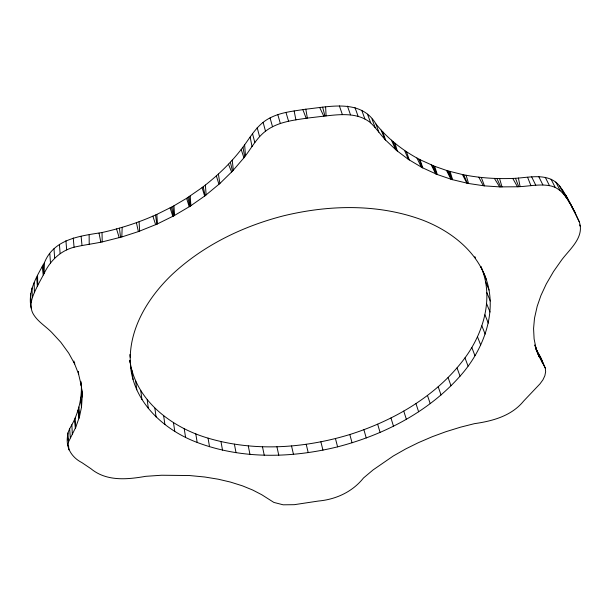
<?xml version="1.0" encoding="UTF-8"?>
<svg xmlns="http://www.w3.org/2000/svg" width="611" height="611" viewBox="0 0 611 611"><rect width="100%" height="100%" fill="white"/><g stroke="black" fill="none" stroke-linecap="round" stroke-linejoin="round"><path stroke-width="0.92" d="M129.906 360.559C135.375 400.404 171.63 427.486 208.053 438.14C254.207 451.873 304.125 448.413 349.805 434.528C394.202 420.452 436.88 395.798 464.979 357.886C483.843 332.3 494.07 297.091 480.964 266.732M130.494 365.936C133.832 402.596 164.298 430.19 197.185 442.448C241.903 459.388 291.691 458.151 337.6 446.847C383.677 434.91 428.196 412.15 460.045 376.147C484.958 348.453 500.134 306.493 482.789 271.047M81.148 383.242L81.378 386.007L78.514 373.817L74.496 363.598L68.722 353.15L60.794 342.236L51.714 332.384C45.443 325.984 37.149 321.31 32.826 313.222C28.114 303.766 33.735 293.967 37.722 285.421L44.107 273.514L44.435 262.684C53.852 238.886 80.125 235.991 102.029 232.524C120.856 228.369 139.262 222.366 156.828 214.408L172.692 206.518L186.584 198.323L202.081 187.615C218.074 175.365 232.814 161.235 244.629 144.86C251.801 134.764 258.491 123.559 270.062 117.923C281.106 112.126 293.708 111.133 305.813 109.186C329.81 106.726 361.17 98.692 376.032 124.086C387.909 138.964 403.237 150.894 420.055 159.708L434.65 166.307L447.664 170.828L462.435 174.54C479.864 178.107 497.736 179.191 515.485 178.305C530.157 177.373 548.77 172.577 559.508 185.859C567.879 196.841 573.156 209.634 579.304 221.869C584.582 237.259 569.941 248.914 561.746 259.843L553.52 271.536L546.28 283.978L540.956 295.434L537.206 306.226L534.503 318.216L533.571 328.527L534.106 338.922L535.946 347.995L539.055 356.396L545.264 368.021L545.638 371.755L544.859 375.727L542.95 379.805L540.002 383.838L523.619 401.091C511.476 416.015 492.581 421.071 474.403 423.667L460.564 427.165L445.87 431.71L432.389 436.659L418.367 442.677L405.857 448.856L393.27 456.005L373.115 469.897L363.484 478.001C352.425 491.901 335.951 499.424 318.446 501.035L294.273 504.686L283.16 504.808L273.843 502.41L261.768 494.734L252.679 490.022L242.506 485.867L230.484 482.079L218.272 479.215L204.746 477L189.494 475.534L161.594 475.243L145.693 476.328C127.21 479.566 106.497 481.575 90.955 468.729L81.821 462.565C72.083 457.631 65.912 448.107 67.416 437.002C67.462 430.511 72.052 425.393 74.45 419.642C79.117 409.179 81.63 397.746 81.4 386.274L82.195 396.959L81.469 407.369L79.438 416.855L75.672 427.479L68.554 441.86L68.073 445.938M44.107 273.514C49.972 260.989 60.443 250.686 74.068 247.211C83.371 245.019 92.872 243.881 102.213 241.91L121.81 236.953L122.177 227.307M130.83 368.632C126.446 332.392 146.938 298.359 172.363 274.27C203.448 245.278 242.788 226.261 283.741 215.775C329.321 204.746 378.606 203.585 422.995 220.243C450.467 230.889 476.343 250.716 486.249 279.395M31.184 308.051C27.396 291.432 36.66 276.539 44.435 262.684M121.81 236.953L138.392 231.592L156.867 224.168L174.02 215.721L190.342 206.075L205.159 195.703L219.876 183.491L232.493 171.111L243.919 157.814C251.037 148.885 256.284 138.262 265.51 131.205C277.493 121.933 292.883 120.283 307.356 118.099L326.098 115.899C341.053 114.211 358.229 112.546 370.694 122.864C376.109 128.203 380.416 134.512 385.587 140.072L396.447 150.359L408.408 159.395L422.308 167.681L437.285 174.517L452.033 179.565L468.553 183.499L484.462 185.866L499.661 186.89L517.502 186.775C528.156 186.439 538.841 183.812 549.465 185.668C559.34 187.195 565.412 195.497 570.032 203.555L575.081 212.613L579.304 221.869M494.383 178.397L499.661 186.89M539.055 356.396L535.419 347.942L540.254 356.625L545.264 368.021M512.751 178.427L517.502 186.775M478.841 177.205L483.332 185.736M571.728 206.281L575.363 213.239M565.251 194.39L569.673 202.951M570.208 203.135L575.081 212.613M462.435 174.54L466.873 183.185M559.508 185.859L563.739 194.13M579.61 224.924L580.45 226.566M555.873 182.109L560.088 190.395M566.168 195.917L570.032 203.555M551.076 179.237L555.277 187.531M446.488 170.438L450.949 179.237M545.287 177.358L549.465 185.668M562.341 189.99L566.26 197.811M431.251 164.909L435.727 173.883M538.734 176.564L542.874 184.889M531.669 176.892L535.755 185.225M416.939 158.012L421.369 167.154M319.698 107.513L323.761 116.105M496.888 178.542L500.814 186.951M463.642 174.807L467.423 183.308M447.664 170.828L451.483 179.405M432.351 165.413L436.231 174.104M391.43 140.171L395.645 149.626M535.435 346.979L536.16 348.621M540.254 356.625L543.721 364.668M534.9 345.559L535.946 347.995M536.03 349.263L539.337 356.992M404.581 150.474L408.408 159.395M539.146 354.815L542.423 362.552M480.834 266.549L481.88 269.061M485.6 281.74L489.044 290.072M474.869 256.643L475.564 258.323M534.808 344.94L535.809 347.369M536.817 350.577L539.696 357.595M486.875 292.669L490.282 300.979M486.639 303.736L490.014 312.015M484.958 314.825L488.281 323.097M381.157 130.158L384.823 139.262M228.461 164.153L231.615 171.996M527.598 177.297L530.959 185.713M481.88 325.869L485.149 334.118M418.986 159.173L422.308 167.681M477.474 336.783L480.689 345.016M515.485 178.305L518.754 186.714M433.482 165.879L436.75 174.318M471.814 347.476L474.961 355.694M302.842 109.59L306.18 118.259M393.194 141.783L396.447 150.359M448.864 171.179L452.033 179.565M481.323 177.488L484.462 185.866M464.979 357.886L468.057 366.096M372 119.015L375.207 127.653M367.509 114.219L370.694 122.864M457.043 367.944L460.045 376.147M361.773 110.377L364.927 119.03M354.999 107.643L358.115 116.304M448.092 377.598L451.017 385.793M347.445 106.138L350.508 114.815M438.202 386.786L441.05 394.981M339.388 105.932L342.397 114.624M376.032 124.086L378.812 132.167M382.83 131.953L385.587 140.072M406.514 151.765L409.294 159.975M427.463 395.462L430.228 403.657M420.055 159.708L422.797 167.926M415.954 403.581L418.634 411.776M241.215 149.542L243.919 157.814M152.872 216.141L155.645 224.68M170.102 207.862L172.837 216.332M434.65 166.307L437.285 174.517M403.764 411.104L406.361 419.306M186.584 198.323L189.227 206.778M116.525 228.926L119.229 237.694M450.086 171.492L452.591 179.71M390.971 417.993L393.476 426.203M216.378 175.892L218.952 184.323M202.081 187.615L204.647 196.078M499.554 178.557L502.028 186.958M466.101 175.235L468.553 183.499M285.963 112.371L288.56 121.169M377.659 424.217L380.08 432.435M395.019 143.211L397.287 151.009M277.784 114.547L280.312 123.361M363.912 429.732L366.249 437.972M270.062 117.923L272.529 126.752M349.805 434.528L352.058 442.784M263.112 122.353L265.51 131.205M257.193 127.676L259.538 136.536M335.439 438.568L337.6 446.847M322.654 107.2L324.93 115.983M252.526 133.656L254.825 142.539M320.874 441.837L322.959 450.139M306.218 444.312L308.219 452.636M230.37 162.221L232.493 171.111M291.539 445.969L293.463 454.324M171.408 207.205L173.432 216.034M136.406 222.71L138.392 231.592M187.821 197.559L189.792 206.434M276.928 446.794L278.769 455.187M203.211 186.79L205.159 195.703M262.478 446.786L264.242 455.21M67.416 437.002L68.065 440.172M248.272 445.915L249.96 454.378M99.02 233.165L100.83 242.208M518.403 178.022L520.091 186.584M250.174 137.131L252.038 146.617M294.151 110.988L295.907 119.916M234.403 444.189L236.022 452.69M242.964 147.297L244.721 156.79M220.968 441.593L222.511 450.139M305.813 109.186L307.356 118.099M208.053 438.14L209.535 446.725M195.772 433.818L197.185 442.448M184.209 428.639L185.568 437.316M218.402 174.066L219.876 183.491M173.471 422.629L174.769 431.351M172.692 206.518L174.02 215.721M155.53 215.019L156.867 224.168M163.656 415.793L164.909 424.561M189.028 196.78L190.342 206.075M154.866 408.163L156.08 416.969M147.205 399.785L148.381 408.629M140.774 390.681L141.92 399.563M135.65 380.913L136.78 389.833M131.945 370.549L133.061 379.5M129.838 354.609L130.174 357.305M78.002 410.149L79.025 418.291M129.83 360.551L130.051 362.346M119.435 228.17L120.558 237.343M73.9 361.048L74.114 362.858M42.22 266.465L43.228 274.996M232.218 160.128L233.341 170.164M541.797 359.994L541.995 361.865M78.323 372.03L78.514 373.817M74.45 419.642L75.352 428.196M81.385 388.741L82.195 396.959M81.11 236.281L82.004 245.515M80.637 398.754L81.469 407.369M80.873 381.325L81.202 384.854M78.399 371.381L78.659 374.199M73.244 237.962L74.068 247.211M81.118 383.395L81.286 385.236M81.439 387.099L82.218 396.211M81.187 383.7L82.202 395.836M81.118 382.99L81.339 385.625M65.912 240.681L66.683 249.952M78.536 408.538L79.27 417.557M36.637 277.241L37.363 286.169M244.629 144.86L245.485 155.683M205.372 185.049L206.151 194.909M59.404 244.331L60.13 253.611M80.851 397.158L81.561 406.643M69.662 428.838L70.334 437.789M67.89 432.909L68.554 441.86M68.562 445.427L68.89 449.887M53.982 248.769L54.669 258.056M190.204 195.971L190.884 205.701M49.842 253.809L50.492 263.104M173.944 205.8L174.601 215.385M156.828 214.408L157.455 223.886M74.557 362.254L74.664 363.973M325.61 106.994L326.098 115.899M139.094 221.724L139.629 231.149M75.145 418.046L75.672 427.479M78.903 406.979L79.438 416.855M31.917 288.018L32.414 297.328M30.55 293.379L31.039 302.689M71.869 424.752L72.312 434.161M43.274 264.563L43.648 274.247M34.155 282.809L34.422 292.692M102.029 232.524L102.213 241.91M37.569 275.347L37.722 285.421M89.145 234.952L89.206 244.324"/></g></svg>
